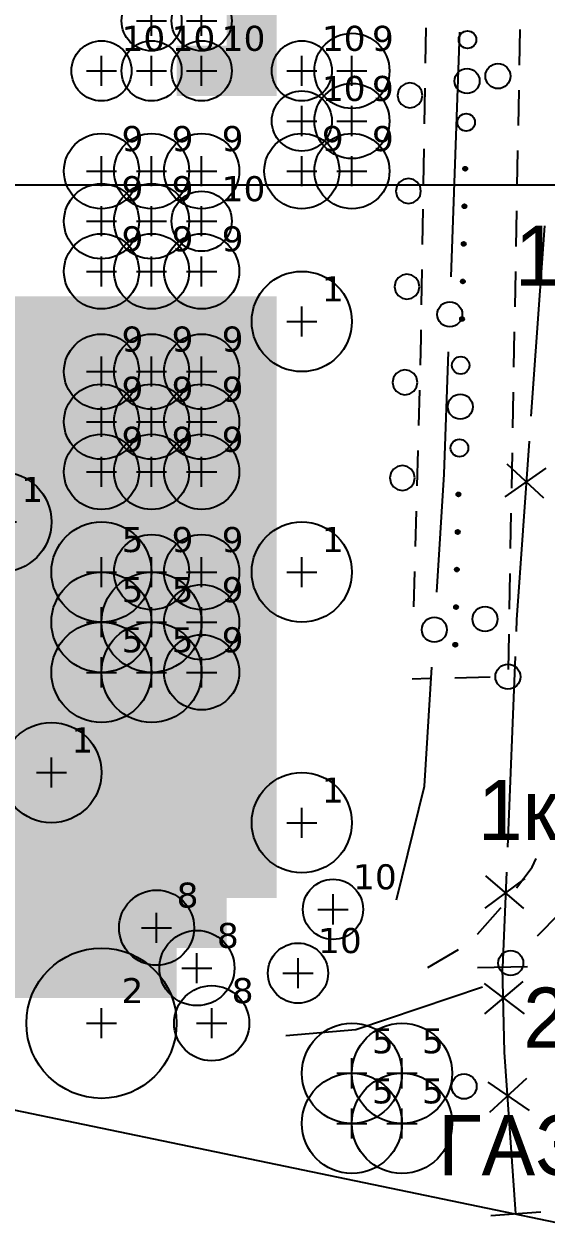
# Model space of a CAD drawing. Header units: metres. Extents: x -2743 to 126, y 13385 to 13916.
# Drawn here: x -2087.78 to -2077.35, y 13679.57 to 13703.46 of the extents above; entities that cross this region are included whole.
import ezdxf

# ---------------------------------------------------------------- set-up
doc = ezdxf.new("R2010")
doc.units = ezdxf.units.M
for name, color, linetype in [('GREEN_LABELS', 7, 'Continuous'), ('GREEN_SHRUBS', 94, 'Continuous'), ('GREEN_TREES', 3, 'Continuous'), ('GREEN_ZONE_ALLOWED', 3, 'Continuous'), ('output[1-12]_3_ДЖКХ-24_03233tp$0$Горизонтали', 7, 'Continuous'), ('output[1-12]_3_ДЖКХ-24_03233tp$0$Граница площадки', 7, 'Continuous'), ('output[1-12]_3_ДЖКХ-24_03233tp$0$Граница улицы', 7, 'Continuous'), ('output[1-12]_3_ДЖКХ-24_03233tp$0$Леса и газоны', 7, 'Continuous'), ('output[1-12]_3_ДЖКХ-24_03233tp$0$Ограды', 7, 'Continuous'), ('output[1-12]_3_ДЖКХ-24_03233tp$0$Отдельно стоящее дерево', 7, 'Continuous'), ('output[1-12]_3_ДЖКХ-24_03233tp$0$Полоса деревьев', 7, 'Continuous'), ('output[1-12]_3_ДЖКХ-24_03233up$0$Кабели', 7, 'Continuous'), ('output[1-12]_3_ДЖКХ-24_03233up$0$Кабель электрический', 7, 'Continuous'), ('output[1-12]_3_ДЖКХ-24_03233up$0$Канализация самотёчная', 7, 'Continuous'), ('output[1-12]_brd$0$Граница заказа', 7, 'Continuous')]:
    doc.layers.add(name, color=color, linetype=linetype)
doc.styles.add('unicode', font='DejaVuSans.ttf')

# ---------------------------------------------------------------- blocks, each defined once
blk = doc.blocks.new('GREEN_TREE_CRATAEGUS_SUBMOLLIS')
for p, q in [((0, -0.3), (0, 0.3)), ((-0.3, 0), (0.3, 0))]:
    blk.add_line(p, q)
blk.add_circle((0, 0), 1.5)
at = {"style": 'unicode', "flags": 1}
for tag, p in [('POS', (0.4, 0.4)), ('NUM', (0.4, -0.9)), ('SPECIES', (0.4, -1.8)), ('NPA', (0.4, -2.7))]:
    blk.add_attdef(tag, p, '', height=0.5, dxfattribs=at)
blk = doc.blocks.new('GREEN_TREE_PINUS_MUGO')
for p, q in [((0, -0.3), (0, 0.3)), ((-0.3, 0), (0.3, 0))]:
    blk.add_line(p, q)
blk.add_circle((0, 0), 1)
at = {"style": 'unicode', "flags": 1}
for tag, p in [('POS', (0.4, 0.4)), ('NUM', (0.4, -0.9)), ('SPECIES', (0.4, -1.8)), ('NPA', (0.4, -2.7))]:
    blk.add_attdef(tag, p, '', height=0.5, dxfattribs=at)
blk = doc.blocks.new('GREEN_SHRUB_COTONEASTER_LUCIDUS')
for p, q in [((0, -0.3), (0, 0.3)), ((-0.3, 0), (0.3, 0))]:
    blk.add_line(p, q)
blk.add_circle((0, 0), 0.6)
at = {"style": 'unicode', "flags": 1}
for tag, p in [('POS', (0.4, 0.4)), ('NUM', (0.4, -0.9)), ('SPECIES', (0.4, -1.8)), ('NPA', (0.4, -2.7))]:
    blk.add_attdef(tag, p, '', height=0.5, dxfattribs=at)
blk = doc.blocks.new('GREEN_SHRUB_CORNUS_SERICEA')
for p, q in [((0, -0.3), (0, 0.3)), ((-0.3, 0), (0.3, 0))]:
    blk.add_line(p, q)
blk.add_circle((0, 0), 0.75)
at = {"style": 'unicode', "flags": 1}
for tag, p in [('POS', (0.4, 0.4)), ('NUM', (0.4, -0.9)), ('SPECIES', (0.4, -1.8)), ('NPA', (0.4, -2.7))]:
    blk.add_attdef(tag, p, '', height=0.5, dxfattribs=at)
blk = doc.blocks.new('GREEN_SHRUB_LONICERA_TATARICA')
for p, q in [((0, -0.3), (0, 0.3)), ((-0.3, 0), (0.3, 0))]:
    blk.add_line(p, q)
blk.add_circle((0, 0), 0.75)
at = {"style": 'unicode', "flags": 1}
for tag, p in [('POS', (0.4, 0.4)), ('NUM', (0.4, -0.9)), ('SPECIES', (0.4, -1.8)), ('NPA', (0.4, -2.7))]:
    blk.add_attdef(tag, p, '', height=0.5, dxfattribs=at)
blk = doc.blocks.new('GREEN_SHRUB_JUNIPERUS_SABINA')
for p, q in [((0, -0.3), (0, 0.3)), ((-0.3, 0), (0.3, 0))]:
    blk.add_line(p, q)
blk.add_circle((0, 0), 1)
at = {"style": 'unicode', "flags": 1}
for tag, p in [('POS', (0.4, 0.4)), ('NUM', (0.4, -0.9)), ('SPECIES', (0.4, -1.8)), ('NPA', (0.4, -2.7))]:
    blk.add_attdef(tag, p, '', height=0.5, dxfattribs=at)

msp = doc.modelspace()

# ---------------------------------------------------------------- hatches: boundary and pattern name
at = {"layer": 'GREEN_ZONE_ALLOWED', "transparency": 33554508}
h = msp.add_hatch(color=3, dxfattribs=at)
h.dxf.hatch_style = 1
h.paths.add_polyline_path([(-2084.727, 13702.022), (-2084.727, 13703.022), (-2083.727, 13703.022), (-2083.727, 13704.022), (-2082.727, 13704.022), (-2082.727, 13703.022), (-2082.727, 13702.022), (-2083.727, 13702.022), (-2084.727, 13702.022)])
h = msp.add_hatch(color=3, dxfattribs=at)
h.dxf.hatch_style = 1
h.paths.add_polyline_path([(-2096.727, 13686.022), (-2097.727, 13686.022), (-2098.727, 13686.022), (-2098.727, 13687.022), (-2099.727, 13687.022), (-2099.727, 13688.022), (-2098.727, 13688.022), (-2098.727, 13689.022), (-2097.727, 13689.022), (-2097.727, 13690.022), (-2096.727, 13690.022), (-2096.727, 13691.022), (-2095.727, 13691.022), (-2095.727, 13692.022), (-2094.727, 13692.022), (-2094.727, 13693.022), (-2093.727, 13693.022), (-2093.727, 13694.022), (-2092.727, 13694.022), (-2092.727, 13695.022), (-2091.727, 13695.022), (-2091.727, 13696.022), (-2090.727, 13696.022), (-2090.727, 13697.022), (-2089.727, 13697.022), (-2089.727, 13698.022), (-2088.727, 13698.022), (-2087.727, 13698.022), (-2086.727, 13698.022), (-2085.727, 13698.022), (-2084.727, 13698.022), (-2083.727, 13698.022), (-2082.727, 13698.022), (-2082.727, 13697.022), (-2082.727, 13696.022), (-2082.727, 13695.022), (-2082.727, 13694.022), (-2082.727, 13693.022), (-2082.727, 13692.022), (-2082.727, 13691.022), (-2082.727, 13690.022), (-2082.727, 13689.022), (-2082.727, 13688.022), (-2082.727, 13687.022), (-2082.727, 13686.022), (-2083.727, 13686.022), (-2083.727, 13685.022), (-2084.727, 13685.022), (-2084.727, 13684.022), (-2085.727, 13684.022), (-2086.727, 13684.022), (-2087.727, 13684.022), (-2088.727, 13684.022), (-2088.727, 13685.022), (-2089.727, 13685.022), (-2090.727, 13685.022), (-2091.727, 13685.022), (-2092.727, 13685.022), (-2093.727, 13685.022), (-2093.727, 13686.022), (-2094.727, 13686.022), (-2095.727, 13686.022), (-2096.727, 13686.022)])

# ---------------------------------------------------------------- linework, layer by layer
at = {"layer": 'output[1-12]_3_ДЖКХ-24_03233tp$0$Горизонтали'}
msp.add_circle((-2078.112, 13690.435), 0.25, dxfattribs=at)
at = {"layer": 'output[1-12]_3_ДЖКХ-24_03233tp$0$Граница площадки'}
for points in [[(-2079.756, 13702.674), (-2079.745, 13703.379)], [(-2079.776, 13701.469), (-2079.765, 13702.174)], [(-2079.795, 13700.264), (-2079.784, 13700.969)], [(-2079.815, 13699.059), (-2079.804, 13699.764)], [(-2079.834, 13697.855), (-2079.823, 13698.559)], [(-2079.86, 13696.65), (-2079.845, 13697.197), (-2079.843, 13697.355)], [(-2079.892, 13695.445), (-2079.873, 13696.15)], [(-2079.924, 13694.24), (-2079.905, 13694.945)], [(-2079.956, 13693.036), (-2079.937, 13693.741)], [(-2079.988, 13691.831), (-2079.969, 13692.536)]]:
    msp.add_lwpolyline(points, dxfattribs=at)
at = {"layer": 'output[1-12]_3_ДЖКХ-24_03233tp$0$Граница улицы'}
for points in [[(-2077.874, 13703.345), (-2077.887, 13702.639)], [(-2077.896, 13702.139), (-2077.909, 13701.433)], [(-2077.918, 13700.933), (-2077.931, 13700.227)], [(-2077.94, 13699.727), (-2077.953, 13699.021)], [(-2077.963, 13698.521), (-2077.976, 13697.815)], [(-2077.985, 13697.315), (-2077.998, 13696.609)], [(-2078.007, 13696.109), (-2078.02, 13695.403)], [(-2078.029, 13694.903), (-2078.043, 13694.197)], [(-2078.052, 13693.697), (-2078.065, 13692.991)], [(-2078.074, 13692.491), (-2078.087, 13691.785)], [(-2078.096, 13691.285), (-2078.109, 13690.579)], [(-2079.674, 13690.397), (-2080.027, 13690.388)], [(-2078.468, 13690.426), (-2079.174, 13690.409)], [(-2077.943, 13686.225), (-2077.628, 13686.635), (-2077.546, 13686.808)], [(-2078.716, 13685.299), (-2078.257, 13685.817), (-2078.248, 13685.829)], [(-2079.712, 13684.634), (-2079.1, 13684.989)]]:
    msp.add_lwpolyline(points, dxfattribs=at)
at = {"layer": 'output[1-12]_3_ДЖКХ-24_03233tp$0$Леса и газоны'}
for centre in [(-2078.312, 13702.418), (-2078.569, 13691.586)]:
    msp.add_circle(centre, 0.25, dxfattribs=at)
at = {"layer": 'output[1-12]_3_ДЖКХ-24_03233tp$0$Ограды'}
for points in [[(-2079.817, 13702.033), (-2079.837, 13702.13), (-2079.89, 13702.21), (-2079.97, 13702.263), (-2080.067, 13702.283), (-2080.164, 13702.263), (-2080.244, 13702.21), (-2080.297, 13702.13), (-2080.317, 13702.033), (-2080.297, 13701.936), (-2080.244, 13701.856), (-2080.164, 13701.803), (-2080.067, 13701.783), (-2079.97, 13701.803), (-2079.89, 13701.856), (-2079.837, 13701.936), (-2079.817, 13702.033)], [(-2079.848, 13700.125), (-2079.867, 13700.222), (-2079.921, 13700.301), (-2080, 13700.355), (-2080.098, 13700.375), (-2080.195, 13700.355), (-2080.274, 13700.301), (-2080.328, 13700.222), (-2080.348, 13700.125), (-2080.328, 13700.027), (-2080.274, 13699.948), (-2080.195, 13699.894), (-2080.098, 13699.875), (-2080, 13699.894), (-2079.921, 13699.948), (-2079.867, 13700.027), (-2079.848, 13700.125)], [(-2079.879, 13698.216), (-2079.898, 13698.313), (-2079.952, 13698.393), (-2080.031, 13698.446), (-2080.129, 13698.466), (-2080.226, 13698.446), (-2080.305, 13698.393), (-2080.359, 13698.313), (-2080.379, 13698.216), (-2080.359, 13698.119), (-2080.305, 13698.039), (-2080.226, 13697.986), (-2080.129, 13697.966), (-2080.031, 13697.986), (-2079.952, 13698.039), (-2079.898, 13698.119), (-2079.879, 13698.216)], [(-2079.919, 13696.308), (-2079.938, 13696.405), (-2079.992, 13696.484), (-2080.072, 13696.538), (-2080.169, 13696.558), (-2080.266, 13696.538), (-2080.346, 13696.484), (-2080.399, 13696.405), (-2080.419, 13696.308), (-2080.399, 13696.21), (-2080.346, 13696.131), (-2080.266, 13696.077), (-2080.169, 13696.058), (-2080.072, 13696.077), (-2079.992, 13696.131), (-2079.938, 13696.21), (-2079.919, 13696.308)], [(-2079.97, 13694.4), (-2079.989, 13694.497), (-2080.043, 13694.576), (-2080.122, 13694.63), (-2080.22, 13694.65), (-2080.317, 13694.63), (-2080.396, 13694.576), (-2080.45, 13694.497), (-2080.47, 13694.4), (-2080.45, 13694.302), (-2080.396, 13694.223), (-2080.317, 13694.169), (-2080.22, 13694.15), (-2080.122, 13694.169), (-2080.043, 13694.223), (-2079.989, 13694.302), (-2079.97, 13694.4)]]:
    msp.add_lwpolyline(points, close=True, dxfattribs=at)
at = {"layer": 'output[1-12]_3_ДЖКХ-24_03233tp$0$Отдельно стоящее дерево'}
msp.add_circle((-2078.987, 13682.26), 0.25, dxfattribs=at)
at = {"layer": 'output[1-12]_3_ДЖКХ-24_03233tp$0$Полоса деревьев'}
for points in [[(-2079.003, 13700.563), (-2079.003, 13700.572)], [(-2078.998, 13700.553), (-2078.998, 13700.591)], [(-2078.994, 13700.544), (-2078.992, 13700.598)], [(-2078.989, 13700.54), (-2078.987, 13700.602)], [(-2078.984, 13700.536), (-2078.982, 13700.606)], [(-2078.979, 13700.534), (-2078.977, 13700.608)], [(-2078.974, 13700.533), (-2078.972, 13700.609)], [(-2078.969, 13700.532), (-2078.967, 13700.61)], [(-2078.964, 13700.531), (-2078.962, 13700.611)], [(-2078.959, 13700.532), (-2078.957, 13700.61)], [(-2078.954, 13700.533), (-2078.952, 13700.608)], [(-2078.949, 13700.535), (-2078.947, 13700.607)], [(-2078.944, 13700.537), (-2078.942, 13700.603)], [(-2078.939, 13700.541), (-2078.937, 13700.599)], [(-2078.934, 13700.545), (-2078.932, 13700.595)], [(-2078.928, 13700.555), (-2078.928, 13700.585)], [(-2079.019, 13699.813), (-2079.019, 13699.822)], [(-2079.014, 13699.803), (-2079.013, 13699.841)], [(-2079.009, 13699.795), (-2079.008, 13699.849)], [(-2079.004, 13699.791), (-2079.003, 13699.853)], [(-2078.999, 13699.786), (-2078.998, 13699.856)], [(-2078.994, 13699.784), (-2078.993, 13699.858)], [(-2078.989, 13699.783), (-2078.988, 13699.859)], [(-2078.984, 13699.782), (-2078.983, 13699.86)], [(-2078.979, 13699.781), (-2078.978, 13699.861)], [(-2078.974, 13699.782), (-2078.973, 13699.86)], [(-2078.969, 13699.783), (-2078.968, 13699.858)], [(-2078.964, 13699.785), (-2078.963, 13699.857)], [(-2078.959, 13699.788), (-2078.958, 13699.854)], [(-2078.954, 13699.791), (-2078.953, 13699.849)], [(-2078.949, 13699.795), (-2078.948, 13699.845)], [(-2078.944, 13699.805), (-2078.943, 13699.835)], [(-2079.034, 13699.063), (-2079.034, 13699.072)], [(-2079.03, 13699.053), (-2079.029, 13699.091)], [(-2079.025, 13699.045), (-2079.024, 13699.099)], [(-2079.02, 13699.041), (-2079.019, 13699.103)], [(-2079.015, 13699.037), (-2079.014, 13699.107)], [(-2079.01, 13699.034), (-2079.008, 13699.108)], [(-2079.005, 13699.033), (-2079.003, 13699.109)], [(-2079, 13699.032), (-2078.998, 13699.11)], [(-2078.995, 13699.031), (-2078.993, 13699.111)], [(-2078.99, 13699.032), (-2078.988, 13699.11)], [(-2078.985, 13699.033), (-2078.984, 13699.108)], [(-2078.98, 13699.035), (-2078.979, 13699.107)], [(-2078.975, 13699.038), (-2078.974, 13699.104)], [(-2078.97, 13699.042), (-2078.969, 13699.1)], [(-2078.965, 13699.046), (-2078.964, 13699.096)], [(-2078.96, 13699.055), (-2078.959, 13699.085)], [(-2079.05, 13698.313), (-2079.05, 13698.322)], [(-2079.045, 13698.303), (-2079.045, 13698.341)], [(-2079.04, 13698.295), (-2079.039, 13698.349)], [(-2079.036, 13698.291), (-2079.034, 13698.353)], [(-2079.031, 13698.287), (-2079.029, 13698.357)], [(-2079.026, 13698.285), (-2079.024, 13698.359)], [(-2079.021, 13698.284), (-2079.019, 13698.36)], [(-2079.016, 13698.282), (-2079.014, 13698.36)], [(-2079.011, 13698.281), (-2079.009, 13698.361)], [(-2079.006, 13698.282), (-2079.004, 13698.36)], [(-2079.001, 13698.283), (-2078.999, 13698.358)], [(-2078.996, 13698.285), (-2078.994, 13698.357)], [(-2078.991, 13698.288), (-2078.989, 13698.354)], [(-2078.986, 13698.292), (-2078.984, 13698.35)], [(-2078.98, 13698.296), (-2078.979, 13698.346)], [(-2078.975, 13698.306), (-2078.975, 13698.336)], [(-2079.066, 13697.563), (-2079.066, 13697.572)], [(-2079.061, 13697.553), (-2079.06, 13697.591)], [(-2079.056, 13697.545), (-2079.055, 13697.599)], [(-2079.051, 13697.541), (-2079.05, 13697.603)], [(-2079.046, 13697.537), (-2079.045, 13697.607)], [(-2079.041, 13697.535), (-2079.04, 13697.609)], [(-2079.036, 13697.534), (-2079.035, 13697.61)], [(-2079.031, 13697.533), (-2079.03, 13697.611)], [(-2079.026, 13697.531), (-2079.025, 13697.611)], [(-2079.021, 13697.532), (-2079.02, 13697.61)], [(-2079.016, 13697.533), (-2079.015, 13697.608)], [(-2079.011, 13697.535), (-2079.01, 13697.607)], [(-2079.006, 13697.538), (-2079.005, 13697.604)], [(-2079.001, 13697.542), (-2079, 13697.6)], [(-2078.996, 13697.546), (-2078.995, 13697.596)], [(-2078.991, 13697.556), (-2078.99, 13697.586)], [(-2079.139, 13694.064), (-2079.139, 13694.073)], [(-2079.134, 13694.054), (-2079.133, 13694.092)], [(-2079.129, 13694.046), (-2079.128, 13694.1)], [(-2079.124, 13694.042), (-2079.123, 13694.104)], [(-2079.119, 13694.038), (-2079.118, 13694.108)], [(-2079.114, 13694.036), (-2079.113, 13694.11)], [(-2079.109, 13694.034), (-2079.108, 13694.11)], [(-2079.104, 13694.033), (-2079.103, 13694.111)], [(-2079.099, 13694.032), (-2079.098, 13694.112)], [(-2079.094, 13694.033), (-2079.093, 13694.111)], [(-2079.089, 13694.034), (-2079.088, 13694.109)], [(-2079.084, 13694.036), (-2079.083, 13694.108)], [(-2079.079, 13694.039), (-2079.078, 13694.105)], [(-2079.074, 13694.043), (-2079.073, 13694.101)], [(-2079.069, 13694.047), (-2079.068, 13694.097)], [(-2079.064, 13694.057), (-2079.063, 13694.087)], [(-2079.154, 13693.314), (-2079.154, 13693.323)], [(-2079.15, 13693.304), (-2079.149, 13693.342)], [(-2079.145, 13693.296), (-2079.144, 13693.35)], [(-2079.14, 13693.292), (-2079.139, 13693.354)], [(-2079.135, 13693.288), (-2079.134, 13693.358)], [(-2079.13, 13693.286), (-2079.128, 13693.36)], [(-2079.125, 13693.285), (-2079.123, 13693.361)], [(-2079.12, 13693.284), (-2079.118, 13693.362)], [(-2079.115, 13693.282), (-2079.113, 13693.362)], [(-2079.11, 13693.283), (-2079.108, 13693.361)], [(-2079.105, 13693.284), (-2079.103, 13693.359)], [(-2079.1, 13693.286), (-2079.098, 13693.358)], [(-2079.095, 13693.289), (-2079.094, 13693.355)], [(-2079.09, 13693.293), (-2079.089, 13693.351)], [(-2079.085, 13693.297), (-2079.084, 13693.347)], [(-2079.08, 13693.307), (-2079.079, 13693.337)], [(-2079.17, 13692.564), (-2079.17, 13692.573)], [(-2079.165, 13692.554), (-2079.164, 13692.592)], [(-2079.16, 13692.546), (-2079.159, 13692.6)], [(-2079.156, 13692.542), (-2079.154, 13692.604)], [(-2079.151, 13692.538), (-2079.149, 13692.608)], [(-2079.146, 13692.536), (-2079.144, 13692.61)], [(-2079.141, 13692.535), (-2079.139, 13692.611)], [(-2079.136, 13692.534), (-2079.134, 13692.612)], [(-2079.131, 13692.533), (-2079.129, 13692.613)], [(-2079.126, 13692.533), (-2079.124, 13692.611)], [(-2079.121, 13692.534), (-2079.119, 13692.609)], [(-2079.116, 13692.536), (-2079.114, 13692.608)], [(-2079.111, 13692.539), (-2079.109, 13692.605)], [(-2079.105, 13692.543), (-2079.104, 13692.601)], [(-2079.1, 13692.547), (-2079.099, 13692.597)], [(-2079.095, 13692.557), (-2079.095, 13692.587)], [(-2079.186, 13691.815), (-2079.186, 13691.824)], [(-2079.181, 13691.804), (-2079.18, 13691.842)], [(-2079.176, 13691.796), (-2079.175, 13691.85)], [(-2079.171, 13691.792), (-2079.17, 13691.854)], [(-2079.166, 13691.788), (-2079.165, 13691.858)], [(-2079.161, 13691.786), (-2079.16, 13691.86)], [(-2079.156, 13691.785), (-2079.155, 13691.861)], [(-2079.151, 13691.784), (-2079.15, 13691.862)], [(-2079.146, 13691.783), (-2079.145, 13691.863)], [(-2079.141, 13691.784), (-2079.14, 13691.862)], [(-2079.136, 13691.785), (-2079.135, 13691.86)], [(-2079.131, 13691.786), (-2079.13, 13691.858)], [(-2079.126, 13691.789), (-2079.125, 13691.855)], [(-2079.121, 13691.793), (-2079.12, 13691.851)], [(-2079.116, 13691.797), (-2079.115, 13691.847)], [(-2079.111, 13691.807), (-2079.11, 13691.837)], [(-2079.187, 13691.042), (-2079.186, 13691.104)], [(-2079.182, 13691.038), (-2079.18, 13691.108)], [(-2079.177, 13691.036), (-2079.175, 13691.11)], [(-2079.172, 13691.035), (-2079.17, 13691.111)], [(-2079.167, 13691.034), (-2079.165, 13691.112)], [(-2079.162, 13691.033), (-2079.16, 13691.113)], [(-2079.157, 13691.034), (-2079.155, 13691.112)], [(-2079.152, 13691.035), (-2079.15, 13691.11)], [(-2079.147, 13691.037), (-2079.145, 13691.109)], [(-2079.142, 13691.039), (-2079.14, 13691.105)], [(-2079.201, 13691.065), (-2079.201, 13691.074)], [(-2079.197, 13691.055), (-2079.196, 13691.093)], [(-2079.192, 13691.047), (-2079.191, 13691.101)], [(-2079.137, 13691.043), (-2079.136, 13691.101)], [(-2079.132, 13691.047), (-2079.131, 13691.097)], [(-2079.126, 13691.057), (-2079.126, 13691.087)]]:
    msp.add_lwpolyline(points, dxfattribs=at)
for centre, radius in [((-2078.919, 13703.145), 0.175), ((-2078.927, 13702.32), 0.25), ((-2078.945, 13701.496), 0.175), ((-2078.964, 13700.571), 0.04), ((-2078.98, 13699.821), 0.04), ((-2078.995, 13699.071), 0.04), ((-2079.011, 13698.321), 0.04), ((-2079.027, 13697.572), 0.04), ((-2079.055, 13696.647), 0.175), ((-2079.063, 13695.822), 0.25), ((-2079.08, 13694.997), 0.175), ((-2079.1, 13694.072), 0.04), ((-2079.115, 13693.322), 0.04), ((-2079.131, 13692.573), 0.04), ((-2079.147, 13691.823), 0.04), ((-2079.162, 13691.073), 0.04)]:
    msp.add_circle(centre, radius, dxfattribs=at)
at = {"layer": 'output[1-12]_3_ДЖКХ-24_03233up$0$Кабели'}
for points in [[(-2079.246, 13698.414), (-2079.074, 13703.292)], [(-2079.384, 13694.475), (-2079.298, 13696.914)], [(-2079.534, 13692.122), (-2079.384, 13694.475)], [(-2080.337, 13685.981), (-2079.78, 13688.25), (-2079.629, 13690.625)], [(-2075.504, 13688.704), (-2075.5, 13688.47), (-2076.65, 13686.15), (-2077.529, 13685.256)], [(-2078.617, 13684.244), (-2081.15, 13683.39), (-2082.549, 13683.268)]]:
    msp.add_lwpolyline(points, dxfattribs=at)
for centre in [(-2079.272, 13697.664), (-2079.581, 13691.373), (-2078.055, 13684.722)]:
    msp.add_circle(centre, 0.25, dxfattribs=at)
at = {"layer": 'output[1-12]_3_ДЖКХ-24_03233up$0$Кабель электрический'}
for points in [[(-2077.384, 13699.432), (-2077.653, 13695.636)], [(-2077.688, 13695.137), (-2077.941, 13691.572), (-2077.95, 13691.34)], [(-2077.352, 13694.597), (-2078.173, 13694.025)], [(-2077.392, 13693.998), (-2078.129, 13694.674)], [(-2077.97, 13690.84), (-2078.122, 13687.037)], [(-2077.773, 13686.411), (-2078.576, 13685.815)], [(-2077.795, 13685.812), (-2078.552, 13686.464)], [(-2078.142, 13686.538), (-2078.218, 13684.636)], [(-2077.718, 13684.648), (-2078.718, 13684.625)], [(-2077.953, 13679.716), (-2078.179, 13682.941), (-2078.218, 13684.636)], [(-2078.587, 13684.311), (-2077.79, 13683.707)], [(-2078.571, 13683.711), (-2077.806, 13684.357)], [(-2078.514, 13682.343), (-2077.69, 13681.777)], [(-2078.47, 13681.745), (-2077.737, 13682.425)], [(-2077.455, 13679.75), (-2078.452, 13679.681)]]:
    msp.add_lwpolyline(points, dxfattribs=at)
at = {"layer": 'output[1-12]_3_ДЖКХ-24_03233up$0$Канализация самотёчная'}
msp.add_lwpolyline([(-2090.36, 13700.248), (-2075.272, 13700.25)], dxfattribs=at)
at = {"layer": 'output[1-12]_brd$0$Граница заказа'}
msp.add_lwpolyline([(-2346.581, 13797.271), (-2166.599, 13756.435), (-2146.461, 13744.448), (-2137.057, 13735.438), (-2116.083, 13730.556), (-2106.947, 13730.964), (-2106.947, 13685.73), (-2024.861, 13668.702), (-2016.466, 13689.267), (-1943.717, 13663.309), (-1875.376, 13614.096), (-1826.303, 13588.476), (-1816.168, 13541.725), (-1765.892, 13527.485), (-1735.115, 13529.544), (-1686.146, 13524.756), (-1676.411, 13564.262), (-1525.599, 13535.005), (-1412.062, 13512.979), (-1427.758, 13454.715), (-1407.548, 13450.243), (-1398.752, 13489.999), (-1344.683, 13479.798), (-1272.603, 13462.997)], dxfattribs=at)

# ---------------------------------------------------------------- block references
at = {"layer": 'GREEN_SHRUBS'}
for name, p in [('GREEN_SHRUB_COTONEASTER_LUCIDUS', (-2085.227, 13703.522)), ('GREEN_SHRUB_COTONEASTER_LUCIDUS', (-2084.227, 13703.522)), ('GREEN_SHRUB_COTONEASTER_LUCIDUS', (-2086.227, 13702.522)), ('GREEN_SHRUB_COTONEASTER_LUCIDUS', (-2085.227, 13702.522)), ('GREEN_SHRUB_COTONEASTER_LUCIDUS', (-2084.227, 13702.522)), ('GREEN_SHRUB_COTONEASTER_LUCIDUS', (-2082.227, 13702.522)), ('GREEN_SHRUB_LONICERA_TATARICA', (-2081.227, 13702.522)), ('GREEN_SHRUB_COTONEASTER_LUCIDUS', (-2082.227, 13701.522)), ('GREEN_SHRUB_LONICERA_TATARICA', (-2081.227, 13701.522)), ('GREEN_SHRUB_LONICERA_TATARICA', (-2086.227, 13700.522)), ('GREEN_SHRUB_LONICERA_TATARICA', (-2085.227, 13700.522)), ('GREEN_SHRUB_LONICERA_TATARICA', (-2084.227, 13700.522)), ('GREEN_SHRUB_LONICERA_TATARICA', (-2082.227, 13700.522)), ('GREEN_SHRUB_LONICERA_TATARICA', (-2081.227, 13700.522)), ('GREEN_SHRUB_LONICERA_TATARICA', (-2086.227, 13699.522)), ('GREEN_SHRUB_LONICERA_TATARICA', (-2085.227, 13699.522)), ('GREEN_SHRUB_COTONEASTER_LUCIDUS', (-2084.227, 13699.522)), ('GREEN_SHRUB_LONICERA_TATARICA', (-2086.227, 13698.522)), ('GREEN_SHRUB_LONICERA_TATARICA', (-2085.227, 13698.522)), ('GREEN_SHRUB_LONICERA_TATARICA', (-2084.227, 13698.522)), ('GREEN_SHRUB_LONICERA_TATARICA', (-2086.227, 13696.522)), ('GREEN_SHRUB_LONICERA_TATARICA', (-2085.227, 13696.522)), ('GREEN_SHRUB_LONICERA_TATARICA', (-2084.227, 13696.522)), ('GREEN_SHRUB_LONICERA_TATARICA', (-2086.227, 13695.522)), ('GREEN_SHRUB_LONICERA_TATARICA', (-2085.227, 13695.522)), ('GREEN_SHRUB_LONICERA_TATARICA', (-2084.227, 13695.522)), ('GREEN_SHRUB_LONICERA_TATARICA', (-2086.227, 13694.522)), ('GREEN_SHRUB_LONICERA_TATARICA', (-2085.227, 13694.522)), ('GREEN_SHRUB_LONICERA_TATARICA', (-2084.227, 13694.522)), ('GREEN_SHRUB_JUNIPERUS_SABINA', (-2086.227, 13692.522)), ('GREEN_SHRUB_LONICERA_TATARICA', (-2085.227, 13692.522)), ('GREEN_SHRUB_LONICERA_TATARICA', (-2084.227, 13692.522)), ('GREEN_SHRUB_JUNIPERUS_SABINA', (-2086.227, 13691.522)), ('GREEN_SHRUB_JUNIPERUS_SABINA', (-2085.227, 13691.522)), ('GREEN_SHRUB_LONICERA_TATARICA', (-2084.227, 13691.522)), ('GREEN_SHRUB_JUNIPERUS_SABINA', (-2086.227, 13690.522)), ('GREEN_SHRUB_JUNIPERUS_SABINA', (-2085.227, 13690.522)), ('GREEN_SHRUB_LONICERA_TATARICA', (-2084.227, 13690.522)), ('GREEN_SHRUB_COTONEASTER_LUCIDUS', (-2081.604, 13685.793)), ('GREEN_SHRUB_CORNUS_SERICEA', (-2085.127, 13685.427)), ('GREEN_SHRUB_CORNUS_SERICEA', (-2084.322, 13684.622)), ('GREEN_SHRUB_COTONEASTER_LUCIDUS', (-2082.303, 13684.521)), ('GREEN_SHRUB_CORNUS_SERICEA', (-2084.027, 13683.522)), ('GREEN_SHRUB_JUNIPERUS_SABINA', (-2081.227, 13682.522)), ('GREEN_SHRUB_JUNIPERUS_SABINA', (-2080.227, 13682.522)), ('GREEN_SHRUB_JUNIPERUS_SABINA', (-2081.227, 13681.522)), ('GREEN_SHRUB_JUNIPERUS_SABINA', (-2080.227, 13681.522))]:
    msp.add_blockref(name, p, dxfattribs=at)
at = {"layer": 'GREEN_TREES'}
for name, p in [('GREEN_TREE_PINUS_MUGO', (-2082.227, 13697.522)), ('GREEN_TREE_PINUS_MUGO', (-2088.227, 13693.522)), ('GREEN_TREE_PINUS_MUGO', (-2082.227, 13692.522)), ('GREEN_TREE_PINUS_MUGO', (-2087.227, 13688.522)), ('GREEN_TREE_PINUS_MUGO', (-2082.227, 13687.522)), ('GREEN_TREE_CRATAEGUS_SUBMOLLIS', (-2086.227, 13683.522))]:
    msp.add_blockref(name, p, dxfattribs=at)

# ---------------------------------------------------------------- texts
at = {"layer": 'GREEN_LABELS', "style": 'unicode'}
for s, p in [('10', (-2085.827, 13702.922)), ('10', (-2084.827, 13702.922)), ('10', (-2083.827, 13702.922)), ('10', (-2081.827, 13702.922)), ('9', (-2080.827, 13702.922)), ('10', (-2081.827, 13701.922)), ('9', (-2080.827, 13701.922)), ('9', (-2085.827, 13700.922)), ('9', (-2084.827, 13700.922)), ('9', (-2083.827, 13700.922)), ('9', (-2081.827, 13700.922)), ('9', (-2080.827, 13700.922)), ('9', (-2085.827, 13699.922)), ('9', (-2084.827, 13699.922)), ('10', (-2083.827, 13699.922)), ('9', (-2085.827, 13698.922)), ('9', (-2084.827, 13698.922)), ('9', (-2083.827, 13698.922)), ('1', (-2081.827, 13697.922)), ('9', (-2085.827, 13696.922)), ('9', (-2084.827, 13696.922)), ('9', (-2083.827, 13696.922)), ('9', (-2085.827, 13695.922)), ('9', (-2084.827, 13695.922)), ('9', (-2083.827, 13695.922)), ('9', (-2085.827, 13694.922)), ('9', (-2084.827, 13694.922)), ('9', (-2083.827, 13694.922)), ('1', (-2087.827, 13693.922)), ('5', (-2085.827, 13692.922)), ('9', (-2084.827, 13692.922)), ('9', (-2083.827, 13692.922)), ('1', (-2081.827, 13692.922)), ('5', (-2085.827, 13691.922)), ('5', (-2084.827, 13691.922)), ('9', (-2083.827, 13691.922)), ('5', (-2085.827, 13690.922)), ('5', (-2084.827, 13690.922)), ('9', (-2083.827, 13690.922)), ('1', (-2086.827, 13688.922)), ('1', (-2081.827, 13687.922)), ('10', (-2081.204, 13686.193)), ('8', (-2084.727, 13685.827)), ('8', (-2083.922, 13685.022)), ('10', (-2081.903, 13684.921)), ('2', (-2085.827, 13683.922)), ('8', (-2083.627, 13683.922)), ('5', (-2080.827, 13682.922)), ('5', (-2079.827, 13682.922)), ('5', (-2080.827, 13681.922)), ('5', (-2079.827, 13681.922))]:
    msp.add_text(s, height=0.5, dxfattribs=at).set_placement(p)
at = {"layer": 'output[1-12]_3_ДЖКХ-24_03233tp$0$Леса и газоны'}
msp.add_text('ГАЗОН', height=1.2, dxfattribs=at).set_placement((-2079.507, 13680.488))
at = {"layer": 'output[1-12]_3_ДЖКХ-24_03233up$0$Кабели'}
for p in [(-2077.971, 13698.234), (-2078.712, 13687.176)]:
    msp.add_text('1к.', height=1.2, dxfattribs=at).set_placement(p)
at = {"layer": 'output[1-12]_3_ДЖКХ-24_03233up$0$Кабель электрический'}
msp.add_text('2тр.Б.Д.', height=1.2, dxfattribs=at).set_placement((-2077.808, 13683.032))

doc.saveas('drawing.dxf')
